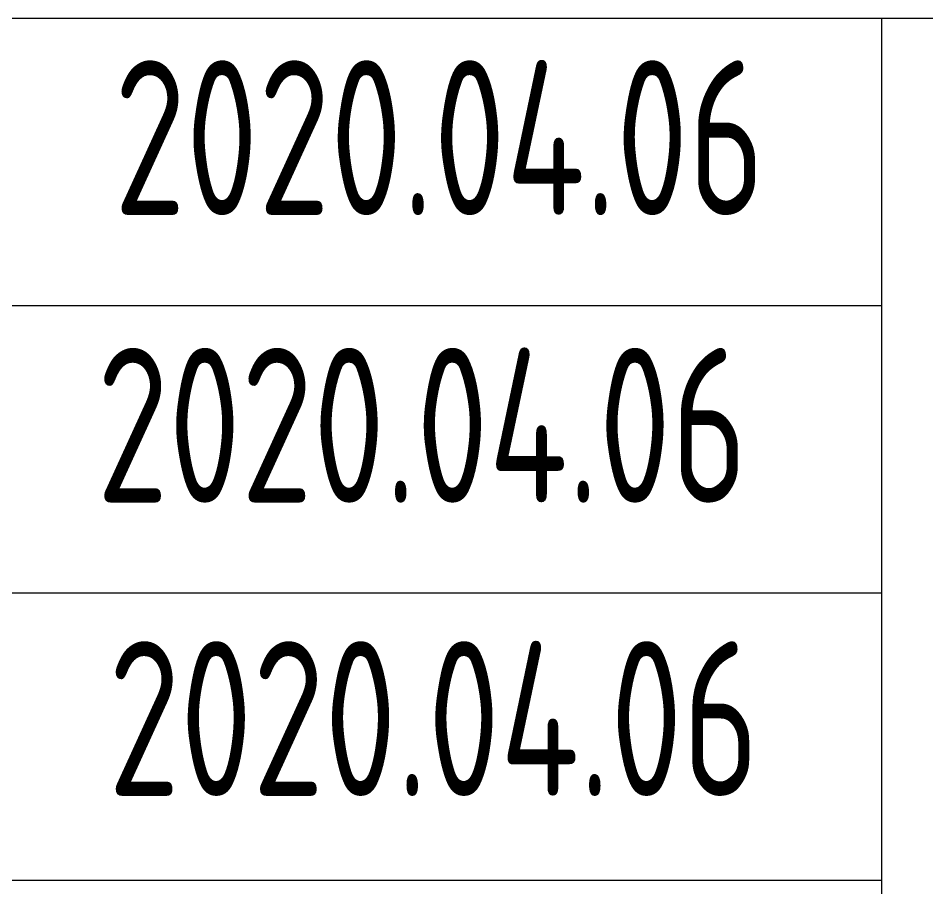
# Model space of a CAD drawing. Extents: x 4689302 to 7068445, y -422737 to 2032183.
# Drawn here: x 4733254 to 4735309, y -318055 to -316087 of the extents above; entities that cross this region are included whole.
import ezdxf
from ezdxf.enums import TextEntityAlignment as Align

# ---------------------------------------------------------------- set-up
doc = ezdxf.new("R2010")
doc.units = 0
doc.header["$LTSCALE"] = 1000
doc.header["$MEASUREMENT"] = 0
doc.layers.get('0').update_dxf_attribs({"linetype": 'CONTINUOUS'})
doc.styles.add('sceie', font='SCEIE', dxfattribs={"width": 0.75, "bigfont": 'SCEIC'})

msp = doc.modelspace()

# ---------------------------------------------------------------- linework, layer by layer
for p, q in [((4729707.2, -316087.3), (4740707.2, -316087.3)), ((4735207.2, -319337.3), (4735207.2, -316087.3)), ((4729707.2, -316737.3), (4735207.2, -316737.3)), ((4729707.2, -317387.3), (4735207.2, -317387.3)), ((4729707.2, -318037.3), (4735207.2, -318037.3))]:
    msp.add_line(p, q)

# ---------------------------------------------------------------- texts
at = {"style": 'sceie', "width": 0.8}
for p in [(4734206.6, -316357.1), (4734167.5, -317007.7), (4734193.5, -317671.3)]:
    msp.add_attdef('2020.04.06', text='200320-02-040', height=350, dxfattribs=at).set_placement(p, align=Align.MIDDLE)

doc.saveas('drawing.dxf')
